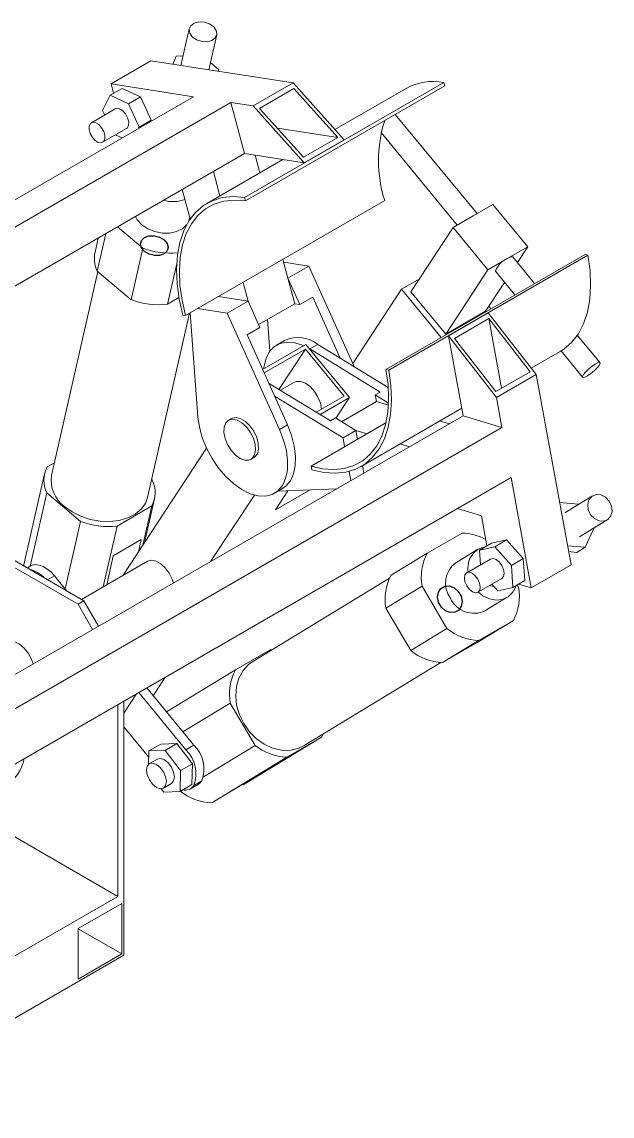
# Model space of a CAD drawing. Header units: millimetres. Extents: x 127 to 2222, y 23 to 864.
# Drawn here: x 935.2 to 987.6, y 175.5 to 272.6 of the extents above; entities that cross this region are included whole.
import ezdxf

# ---------------------------------------------------------------- set-up
doc = ezdxf.new("R2010")
doc.units = ezdxf.units.MM

msp = doc.modelspace()

# ---------------------------------------------------------------- linework, layer by layer
at = {"color": 7, "linetype": 'Continuous', "lineweight": 15}
for p, q in [((950.039, 271.953), (949.293, 268.675)), ((951.77, 268.291), (952.477, 271.398)), ((943.1, 267.045), (946.635, 269.086)), ((959.252, 267.133), (946.635, 269.086)), ((948.868, 269.505), (948.569, 268.787)), ((949.492, 269.546), (948.868, 269.505)), ((952.668, 268.305), (951.917, 268.939)), ((952.608, 268.161), (952.668, 268.305)), ((952.668, 268.305), (952.634, 268.157)), ((950.404, 265.914), (943.1, 267.045)), ((943.322, 266.216), (943.1, 267.045)), ((972.626, 267.186), (954.948, 256.981)), ((955.717, 265.092), (959.252, 267.133)), ((963.787, 262.084), (959.252, 267.133)), ((972.626, 267.186), (972.711, 266.869)), ((943.017, 266.04), (944.078, 266.652)), ((945.702, 265.907), (944.078, 266.652)), ((972.711, 266.869), (955.033, 256.663)), ((959.322, 266.637), (956.282, 264.881)), ((963.222, 262.294), (959.322, 266.637)), ((969.285, 266.653), (962.962, 263.002)), ((900.907, 237.34), (950.404, 265.914)), ((904.227, 236.826), (953.724, 265.4)), ((943.017, 266.04), (942.35, 264.704)), ((944.642, 265.295), (943.017, 266.04)), ((944.642, 265.295), (945.702, 265.907)), ((945.599, 263.215), (944.642, 265.295)), ((946.659, 263.827), (945.702, 265.907)), ((955.717, 265.092), (953.724, 265.4)), ((953.724, 265.4), (954.939, 260.865)), ((943.474, 264.826), (941.353, 263.601)), ((942.35, 264.704), (942.542, 264.287)), ((960.252, 260.042), (955.717, 265.092)), ((956.282, 264.881), (960.182, 260.539)), ((975.58, 255.539), (968.328, 264.338)), ((945.546, 263.11), (945.599, 263.215)), ((945.599, 263.215), (946.659, 263.827)), ((946.607, 263.722), (946.659, 263.827)), ((942.353, 261.869), (944.474, 263.093)), ((943.504, 262.533), (944.086, 262.267)), ((963.222, 262.294), (957.86, 263.124)), ((960.182, 260.539), (963.222, 262.294)), ((967.064, 262.727), (973.824, 254.525)), ((963.787, 262.084), (960.252, 260.042)), ((908.454, 234.029), (954.939, 260.865)), ((958.346, 260.338), (951.607, 256.448)), ((960.252, 260.042), (954.939, 260.865)), ((955.878, 260.72), (956.297, 259.155)), ((952.183, 259.274), (952.761, 257.114)), ((950.127, 255.065), (949.426, 257.682)), ((967.384, 256.694), (949.706, 246.489)), ((954.948, 256.981), (955.033, 256.663)), ((976.99, 256.353), (975.222, 255.333)), ((980.087, 252.596), (976.99, 256.353)), ((950.034, 255.026), (950.082, 255.236)), ((975.222, 255.333), (973.455, 254.312)), ((942.627, 253.757), (941.873, 250.443)), ((943.68, 254.365), (945.915, 252.475)), ((969.702, 248.611), (973.455, 254.312)), ((973.455, 254.312), (976.551, 250.555)), ((941.967, 253.376), (941.681, 252.12)), ((945.915, 252.475), (944.876, 247.905)), ((978.319, 251.575), (980.087, 252.596)), ((979.163, 251.192), (980.087, 252.596)), ((985.174, 251.926), (967.496, 241.72)), ((985.415, 251.852), (967.737, 241.647)), ((976.551, 250.555), (978.319, 251.575)), ((980.691, 249.338), (978.75, 251.693)), ((985.415, 251.852), (985.174, 251.926)), ((948.929, 251.078), (948.115, 247.501)), ((958.352, 251.48), (958.799, 249.814)), ((958.419, 251.231), (960.655, 250.885)), ((960.655, 250.885), (958.799, 249.814)), ((960.655, 250.885), (964.671, 241.963)), ((972.799, 244.854), (976.551, 250.555)), ((941.93, 250.396), (937.812, 232.297)), ((941.873, 250.443), (944.876, 247.905)), ((958.799, 249.814), (959.406, 247.546)), ((958.799, 249.814), (959.85, 247.477)), ((968.873, 248.826), (970.438, 249.729)), ((977.206, 250.421), (978.935, 248.324)), ((954.817, 249.439), (955.263, 247.773)), ((968.873, 248.826), (964.543, 242.247)), ((972.397, 244.55), (968.873, 248.826)), ((972.799, 244.854), (969.702, 248.611)), ((976.334, 246.895), (978.012, 249.443)), ((949.13, 248.087), (948.115, 247.501)), ((952.634, 248.18), (955.263, 247.773)), ((953.407, 246.701), (955.263, 247.773)), ((955.263, 247.773), (956.315, 245.436)), ((959.85, 247.477), (960.999, 248.14)), ((960.999, 248.14), (963.442, 242.714)), ((946.344, 230.356), (950.061, 246.694)), ((950.807, 237.504), (950.123, 246.73)), ((950.778, 247.108), (953.407, 246.701)), ((953.407, 246.701), (958.051, 236.383)), ((959.406, 247.546), (956.199, 245.694)), ((959.406, 247.546), (959.85, 247.477)), ((976.334, 246.895), (972.799, 244.854)), ((976.576, 246.75), (973.04, 244.709)), ((976.576, 246.75), (980.83, 241.26)), ((976.624, 247.335), (976.816, 247.101)), ((949.706, 246.489), (949.474, 246.525)), ((957.195, 243.338), (956.987, 246.149)), ((973.586, 244.467), (976.626, 246.223)), ((976.626, 246.223), (980.285, 241.502)), ((976.626, 246.223), (977.758, 240.043)), ((955.166, 244.773), (956.315, 245.436)), ((958.758, 236.791), (955.166, 244.773)), ((973.04, 244.709), (977.295, 239.219)), ((973.04, 244.709), (974.342, 237.6)), ((986.492, 242.299), (984.479, 244.741)), ((960.388, 243.927), (956.545, 241.709)), ((958.502, 244.285), (957.795, 243.877)), ((964.259, 239.23), (960.388, 243.927)), ((961.441, 243.937), (960.734, 243.528)), ((967.703, 240.11), (961.441, 243.937)), ((977.244, 239.747), (973.586, 244.467)), ((960.357, 243.521), (956.684, 241.401)), ((960.357, 243.521), (958.003, 239.945)), ((963.794, 239.35), (960.357, 243.521)), ((966.983, 239.71), (960.734, 243.528)), ((980.392, 241.827), (982.969, 243.314)), ((983.033, 243.352), (984.948, 241.027)), ((967.737, 241.647), (967.496, 241.72)), ((980.285, 241.502), (977.244, 239.747)), ((977.295, 239.219), (980.83, 241.26)), ((980.83, 241.26), (983.923, 224.377)), ((957.087, 240.506), (962.563, 237.159)), ((959.37, 240.576), (958.136, 239.864)), ((963.686, 235.633), (957.608, 239.347)), ((961.317, 237.92), (963.794, 239.35)), ((961.644, 237.721), (964.259, 239.23)), ((964.259, 239.23), (963.047, 237.389)), ((966.541, 239.455), (966.983, 239.71)), ((967.727, 238.731), (966.541, 239.455)), ((966.65, 238.861), (966.541, 239.455)), ((977.295, 239.219), (977.783, 236.554)), ((966.65, 238.861), (963.559, 237.076)), ((965.291, 233.109), (974.221, 238.264)), ((967.717, 238.536), (966.65, 238.861)), ((974.342, 237.6), (927.752, 210.704)), ((953.784, 237.352), (953.519, 237.199)), ((967.496, 236.964), (960.851, 233.127)), ((962.563, 237.159), (963.005, 237.414)), ((964.835, 236.296), (963.005, 237.414)), ((973.118, 236.893), (972.285, 237.147)), ((974.342, 237.6), (977.783, 236.554)), ((977.783, 236.554), (928.286, 207.979)), ((958.051, 236.383), (958.758, 236.791)), ((963.686, 235.633), (964.835, 236.296)), ((964.979, 235.51), (964.835, 236.296)), ((965.821, 235.997), (964.835, 236.296)), ((963.83, 234.847), (963.686, 235.633)), ((969.583, 234.852), (968.749, 235.106)), ((951.583, 234.713), (944.165, 223.444)), ((938.068, 233.421), (937.437, 233.057)), ((955.519, 233.734), (955.784, 233.887)), ((960.851, 233.127), (960.908, 232.816)), ((965.528, 232.512), (965.406, 233.176)), ((978.597, 232.111), (929.099, 203.537)), ((937.202, 232.435), (935.344, 224.267)), ((964.379, 231.848), (964.228, 232.67)), ((978.597, 232.111), (980.387, 222.336)), ((946.705, 231.941), (946.761, 231.894)), ((957.607, 230.73), (958.314, 231.138)), ((957.899, 230.898), (963.134, 231.13)), ((937.395, 230.758), (935.912, 224.241)), ((937.395, 230.758), (940.397, 228.22)), ((946.071, 226.339), (946.953, 230.217)), ((955.818, 230.569), (951.929, 224.661)), ((960.776, 231.026), (957.683, 229.24)), ((958.801, 230.938), (957.683, 229.24)), ((985.831, 230.493), (983.365, 228.991)), ((946.718, 229.595), (943.636, 227.816)), ((946.718, 229.595), (945.928, 226.122)), ((973.837, 229.363), (975.97, 228.714)), ((982.91, 229.909), (984.62, 229.755)), ((940.397, 228.22), (939.035, 222.232)), ((975.97, 228.714), (976.457, 226.059)), ((984.665, 226.856), (987.131, 228.357)), ((930.093, 227.299), (940.699, 221.176)), ((943.636, 227.816), (942.411, 222.431)), ((985.971, 227.651), (985.185, 225.933)), ((929.562, 226.993), (940.169, 220.87)), ((945.775, 226.608), (943.3, 225.179)), ((945.525, 225.509), (945.775, 226.608)), ((974.245, 227.195), (971.163, 225.416)), ((975.804, 225.682), (976.865, 226.295)), ((978.207, 226.594), (976.865, 226.295)), ((977.147, 225.981), (978.207, 226.594)), ((979.684, 224.936), (978.207, 226.594)), ((971.163, 225.416), (967.956, 223.464)), ((975.657, 225.763), (973.684, 224.562)), ((977.147, 225.981), (975.804, 225.682)), ((975.804, 225.682), (975.894, 224.378)), ((978.623, 224.323), (977.147, 225.981)), ((985.185, 225.933), (983.612, 226.073)), ((984.445, 225.482), (983.708, 225.548)), ((984.445, 225.482), (985.185, 225.933)), ((946.329, 224.692), (940.468, 221.309)), ((943.3, 225.179), (942.715, 222.606)), ((976.781, 224.891), (974.66, 223.666)), ((978.623, 224.323), (979.684, 224.936)), ((978.757, 222.367), (978.623, 224.323)), ((979.818, 222.979), (979.684, 224.936)), ((980.387, 222.336), (983.923, 224.377)), ((935.966, 224.272), (935.651, 224.09)), ((939.184, 222.05), (938.069, 223.403)), ((967.814, 223.184), (955.691, 215.804)), ((970.698, 222.468), (967.491, 220.517)), ((970.698, 222.468), (972.906, 218.71)), ((975.66, 221.934), (977.781, 223.158)), ((976.898, 222.649), (977.415, 222.068)), ((978.757, 222.367), (979.818, 222.979)), ((979.148, 222.592), (979.27, 222.384)), ((979.286, 222.672), (980.387, 222.336)), ((976.284, 220.291), (978.257, 221.492)), ((977.415, 222.068), (978.757, 222.367)), ((940.169, 220.87), (940.699, 221.176)), ((941.467, 218.621), (940.169, 220.87)), ((940.699, 221.176), (941.997, 218.928)), ((967.491, 220.517), (969.7, 216.759)), ((972.906, 218.71), (969.7, 216.759)), ((978.805, 219.437), (975.598, 217.485)), ((978.805, 219.437), (975.722, 217.657)), ((975.722, 217.657), (972.516, 215.705)), ((957.227, 216.836), (954.144, 215.057)), ((957.379, 216.832), (957.227, 216.836)), ((975.598, 217.485), (972.516, 215.705)), ((960.24, 208.33), (972.364, 215.71)), ((954.144, 215.057), (948.02, 211.329)), ((947.914, 214.398), (946.838, 212.763)), ((945.351, 212.918), (944.235, 211.222)), ((949.75, 207.965), (945.565, 213.042)), ((950.457, 208.373), (946.272, 213.45)), ((943.705, 211.968), (943.705, 194.945)), ((944.235, 212.274), (944.235, 189.739)), ((953.679, 212.109), (949.483, 209.555)), ((953.679, 212.109), (955.888, 208.351)), ((946.435, 207.326), (944.235, 209.995)), ((961.786, 209.077), (955.127, 205.024)), ((961.786, 209.077), (958.704, 207.298)), ((961.786, 209.077), (961.928, 209.358)), ((946.451, 207.855), (946.415, 206.662)), ((947.511, 208.467), (946.451, 207.855)), ((947.892, 207.909), (946.451, 207.855)), ((948.953, 208.521), (947.511, 208.467)), ((948.953, 208.521), (947.892, 207.909)), ((949.278, 206.111), (947.892, 207.909)), ((950.338, 206.723), (948.953, 208.521)), ((949.75, 207.965), (950.457, 208.373)), ((955.888, 208.351), (951.312, 205.566)), ((947.211, 207.14), (946.504, 206.731)), ((958.704, 207.298), (952.045, 203.244)), ((954.823, 204.849), (959.509, 207.701)), ((959.509, 207.701), (957.035, 206.272)), ((949.221, 204.259), (949.278, 206.111)), ((950.338, 206.723), (949.278, 206.111)), ((950.282, 204.871), (950.338, 206.723)), ((957.035, 206.272), (952.348, 203.42)), ((947.754, 204.566), (948.461, 204.974)), ((950.147, 204.504), (950.854, 204.912)), ((950.445, 204.791), (951.152, 205.199)), ((954.79, 204.906), (954.823, 204.849)), ((955.127, 205.024), (954.823, 204.849)), ((947.546, 204.508), (947.78, 204.205)), ((947.78, 204.205), (949.221, 204.259)), ((950.282, 204.871), (949.221, 204.259)), ((952.348, 203.42), (952.045, 203.244)), ((930.214, 202.732), (943.705, 194.945)), ((943.705, 194.945), (920.016, 181.27)), ((944.058, 194.332), (940.169, 192.087)), ((944.058, 189.841), (944.058, 194.332)), ((940.169, 192.087), (940.169, 187.596)), ((944.058, 189.841), (940.169, 192.086)), ((919.486, 175.452), (944.235, 189.739)), ((940.169, 187.596), (944.058, 189.841))]:
    msp.add_line(p, q, dxfattribs=at)
at = {"color": 8, "linetype": 'Continuous', "lineweight": 15}
msp.add_line((938.069, 223.403), (937.455, 223.049), dxfattribs=at)
at = {"color": 7, "linetype": 'Continuous', "lineweight": 15, "flags": 128}
for points in [[(952.349, 271.14), (952.045, 270.909), (951.622, 270.795), (951.143, 270.815), (950.681, 270.967), (950.308, 271.226), (950.079, 271.553), (950.03, 271.9), (950.167, 272.212), (950.471, 272.442), (950.895, 272.556), (951.373, 272.536), (951.835, 272.385), (952.208, 272.126), (952.437, 271.798), (952.487, 271.452), (952.349, 271.14)], [(944.663, 263.377), (944.672, 263.691), (944.575, 264.045), (944.386, 264.386), (944.134, 264.662), (943.859, 264.832), (943.6, 264.868), (943.474, 264.826)], [(942.542, 262.153), (942.551, 262.466), (942.453, 262.82), (942.264, 263.162), (942.013, 263.438), (941.737, 263.607), (941.479, 263.644), (941.278, 263.542), (941.164, 263.317), (941.155, 263.004), (941.253, 262.649), (941.442, 262.308), (941.693, 262.032), (941.969, 261.862), (942.227, 261.826), (942.428, 261.928), (942.542, 262.153)], [(944.474, 263.093), (944.55, 263.152), (944.663, 263.377)], [(949.474, 246.525), (949.156, 247.937), (948.969, 249.308), (948.915, 250.62), (948.995, 251.852), (949.208, 252.987), (949.551, 254.009), (950.018, 254.902), (950.604, 255.653), (951.298, 256.251), (952.092, 256.689), (952.974, 256.958), (953.931, 257.056), (954.948, 256.981)], [(949.706, 246.489), (949.397, 247.863), (949.215, 249.198), (949.163, 250.474), (949.24, 251.673), (949.448, 252.777), (949.781, 253.771), (950.236, 254.64), (950.806, 255.371), (951.482, 255.953), (952.254, 256.379), (953.112, 256.641), (954.043, 256.737), (955.033, 256.663)], [(945.263, 255.279), (945.429, 254.991), (945.828, 254.56)], [(945.828, 254.56), (946.359, 254.205), (946.98, 253.952), (947.648, 253.82), (948.312, 253.819), (948.922, 253.948), (949.435, 254.198), (949.811, 254.551), (949.812, 254.553)], [(949.967, 254.82), (950.022, 254.98), (950.034, 255.026)], [(978.319, 251.575), (978.564, 251.692), (978.719, 251.712), (978.75, 251.693)], [(982.969, 243.314), (983.292, 243.521), (983.985, 244.122), (984.568, 244.876), (985.033, 245.772), (985.373, 246.796), (985.584, 247.933), (985.661, 249.167), (985.605, 250.48), (985.415, 251.852)], [(960.195, 243.816), (960.005, 243.897), (959.296, 244.101), (958.632, 244.133), (958.034, 243.994), (957.523, 243.687), (957.115, 243.222), (956.824, 242.616), (956.661, 241.888), (956.647, 241.768)], [(985.379, 241.145), (985.676, 241.341), (985.979, 241.585), (986.243, 241.842), (986.427, 242.072), (986.504, 242.239), (986.461, 242.318), (986.306, 242.298), (986.061, 242.182), (985.765, 241.986), (985.461, 241.741), (985.197, 241.485), (985.013, 241.255), (984.936, 241.088), (984.979, 241.008), (985.134, 241.028), (985.379, 241.145)], [(960.851, 233.127), (961.885, 232.89), (962.874, 232.82), (963.803, 232.919), (964.66, 233.185), (965.431, 233.613), (966.105, 234.199), (966.672, 234.932), (967.125, 235.804), (967.456, 236.8), (967.661, 237.907), (967.736, 239.107), (967.681, 240.385), (967.496, 241.72)], [(960.908, 232.816), (961.97, 232.573), (962.987, 232.501), (963.942, 232.602), (964.822, 232.875), (965.615, 233.316), (966.307, 233.917), (966.891, 234.671), (967.356, 235.567), (967.696, 236.591), (967.906, 237.728), (967.983, 238.962), (967.927, 240.275), (967.737, 241.647)], [(961.778, 238.186), (961.778, 238.186), (961.676, 238.718), (961.458, 239.26), (961.143, 239.766), (960.76, 240.189), (960.342, 240.494), (959.926, 240.651), (959.55, 240.648), (959.37, 240.576)], [(958.051, 236.383), (958.415, 235.441), (958.656, 234.506), (958.769, 233.607), (958.747, 232.776), (958.593, 232.041), (958.312, 231.425), (957.912, 230.949), (957.408, 230.63), (956.816, 230.478), (956.156, 230.498), (955.45, 230.689), (954.721, 231.046), (953.995, 231.556), (953.295, 232.201), (952.645, 232.961), (952.066, 233.811), (951.579, 234.72), (951.199, 235.66), (950.939, 236.599), (950.807, 237.504)], [(953.28, 236.969), (953.536, 237.208), (953.88, 237.292), (954.28, 237.214), (954.701, 236.98), (955.106, 236.612), (955.46, 236.143), (955.729, 235.613), (955.891, 235.07), (955.931, 234.562), (955.845, 234.135), (955.642, 233.826), (955.339, 233.663), (954.963, 233.66), (954.547, 233.817), (954.129, 234.121), (953.746, 234.545), (953.431, 235.051), (953.213, 235.593), (953.111, 236.124), (953.134, 236.597), (953.28, 236.969)], [(953.784, 237.352), (953.846, 237.383), (954.2, 237.444), (954.606, 237.342), (955.027, 237.088), (955.427, 236.703), (955.77, 236.221), (956.025, 235.687), (956.17, 235.146), (956.191, 234.647), (956.088, 234.235), (955.869, 233.946), (955.784, 233.887)], [(958.314, 231.138), (958.619, 231.357), (959.019, 231.833), (959.301, 232.449), (959.454, 233.185), (959.476, 234.015), (959.364, 234.914), (959.122, 235.849), (958.758, 236.791)], [(938.984, 229.54), (939.654, 229.064), (940.423, 228.68), (941.26, 228.405), (942.131, 228.249), (942.999, 228.219), (943.829, 228.317), (944.588, 228.537), (945.244, 228.872), (945.77, 229.307), (946.146, 229.825), (946.344, 230.356)], [(985.397, 229.723), (985.51, 230.142), (985.77, 230.452), (986.139, 230.605), (986.56, 230.579), (986.969, 230.378), (987.304, 230.031), (987.513, 229.592), (987.566, 229.127), (987.453, 228.708), (987.192, 228.398), (986.823, 228.244), (986.402, 228.27), (985.993, 228.472), (985.658, 228.819), (985.449, 229.258), (985.397, 229.723)], [(935.966, 224.272), (936.112, 224.339), (936.403, 224.389), (936.724, 224.352), (937.065, 224.228), (937.412, 224.023), (937.751, 223.745), (938.069, 223.403)], [(946.329, 224.692), (946.346, 224.702), (946.689, 224.786), (947.09, 224.708), (947.511, 224.474), (947.916, 224.106), (948.269, 223.636), (948.539, 223.106), (948.653, 222.77)], [(977.781, 223.158), (977.788, 223.162), (977.938, 223.343), (977.988, 223.627), (977.931, 223.972), (977.774, 224.325), (977.543, 224.632), (977.271, 224.846), (977.002, 224.936), (976.774, 224.887)], [(974.653, 223.662), (974.503, 223.481), (974.453, 223.197), (974.51, 222.852), (974.666, 222.5), (974.898, 222.193), (975.169, 221.978), (975.439, 221.889), (975.666, 221.938), (975.816, 222.118), (975.867, 222.403), (975.809, 222.747), (975.653, 223.1), (975.421, 223.407), (975.15, 223.622), (974.88, 223.711), (974.653, 223.662)], [(975.701, 221.958), (976.104, 221.636), (976.676, 221.356), (977.268, 221.244), (977.837, 221.31), (978.341, 221.547), (978.742, 221.938), (979.011, 222.455), (979.034, 222.526)], [(976.703, 222.536), (976.78, 222.505), (977.086, 222.437)], [(936.19, 215.575), (936.034, 216.011), (935.747, 216.533), (935.382, 216.988), (934.971, 217.333), (934.551, 217.539), (934.159, 217.588), (933.866, 217.498)], [(955.691, 215.804), (955.306, 215.525), (954.812, 214.984), (954.448, 214.323), (954.227, 213.57), (954.16, 212.756), (954.248, 211.913), (954.489, 211.077), (954.872, 210.281)], [(954.872, 210.281), (955.381, 209.559), (955.997, 208.939), (956.692, 208.447), (957.44, 208.103), (958.21, 207.922), (958.969, 207.91), (959.688, 208.069), (960.24, 208.33)], [(948.461, 204.974), (948.461, 204.974), (948.653, 205.195), (948.72, 205.547), (948.653, 205.976), (948.461, 206.418), (948.174, 206.805), (947.836, 207.078), (947.498, 207.195), (947.211, 207.14)], [(948.013, 205.138), (947.946, 205.568), (947.754, 206.01), (947.467, 206.396), (947.129, 206.669), (946.791, 206.787), (946.504, 206.731), (946.312, 206.511), (946.245, 206.159), (946.312, 205.73), (946.504, 205.288), (946.791, 204.901), (947.129, 204.628), (947.467, 204.51), (947.754, 204.566), (947.946, 204.787), (948.013, 205.138)], [(951.152, 205.199), (950.956, 204.982), (950.854, 204.912)]]:
    msp.add_lwpolyline(points, dxfattribs=at)
at = {"color": 7, "linetype": 'Continuous', "flags": 128}
for points in [[(947.814, 251.974), (947.414, 251.829), (946.942, 251.816), (946.47, 251.936), (946.069, 252.172), (945.8, 252.487), (945.705, 252.834), (945.798, 253.159), (946.065, 253.414), (946.464, 253.558), (946.936, 253.572), (947.409, 253.451), (947.81, 253.215), (948.078, 252.9), (948.173, 252.553), (948.08, 252.228), (947.814, 251.974)], [(972.149, 221.94), (972.376, 222.282), (972.723, 222.477), (973.137, 222.496), (973.555, 222.335), (973.913, 222.019), (974.157, 221.597), (974.25, 221.132), (974.176, 220.695), (973.949, 220.354), (973.602, 220.159), (973.188, 220.14), (972.77, 220.301), (972.412, 220.616), (972.168, 221.039), (972.075, 221.503), (972.149, 221.94)]]:
    msp.add_lwpolyline(points, dxfattribs=at)
at = {"color": 7, "linetype": 'Continuous', "lineweight": 15}
for centre, radius, start, end in [((971.699, 262.265), 5.008, 79.32918, 118.81414), ((978.516, 260.243), 11.684, 162.30987, 197.68213), ((948.602, 259.731), 3.121, 254.48235, 289.89544), ((948.381, 259.033), 7.006, 249.3978, 275.25557), ((944.279, 251.569), 2.656, 168.00992, 205.07073), ((979.014, 249.792), 1.914, 111.2907, 160.80593), ((947.336, 254.442), 6.984, 249.37475, 276.40428), ((959.689, 241.728), 2.819, 51.56389, 114.90206), ((939.701, 231.865), 2.558, 152.23615, 205.64377), ((940.661, 231.881), 2.879, 171.69709, 234.38548), ((944.455, 230.787), 2.558, 332.23748, 25.64243), ((942.857, 234.757), 6.984, 249.37513, 276.40391), ((974.144, 222.727), 4.47, 60.33974, 88.7019), ((975.226, 223.264), 4.598, 152.09316, 189.96945), ((976.696, 224.102), 1.928, 100.20059, 190.6033), ((975.065, 222.744), 2.283, 127.23885, 215.89534), ((935.427, 221.72), 2.293, 40.70467, 79.30071), ((972.019, 221.313), 4.598, 152.09342, 189.96969), ((974.742, 221.588), 4.598, 332.09337, 9.96974), ((975.307, 222.382), 2.308, 205.0251, 295.02596), ((975.874, 222.354), 4.699, 230.83619, 268.15561), ((972.667, 220.402), 4.699, 230.83647, 268.15584), ((958.207, 212.905), 4.598, 152.09328, 189.96936), ((947.607, 205.832), 3.023, 339.84821, 44.87052), ((948.314, 206.24), 3.023, 339.84821, 44.87052), ((958.855, 211.995), 4.699, 230.83646, 268.15563), ((931.663, 207.902), 3.795, 302.61674, 348.80879), ((952.196, 207.941), 4.699, 230.83646, 268.15563), ((949.683, 205.299), 0.917, 257.01362, 326.28209)]:
    msp.add_arc(centre, radius, start, end, dxfattribs=at)

doc.saveas('drawing.dxf')
